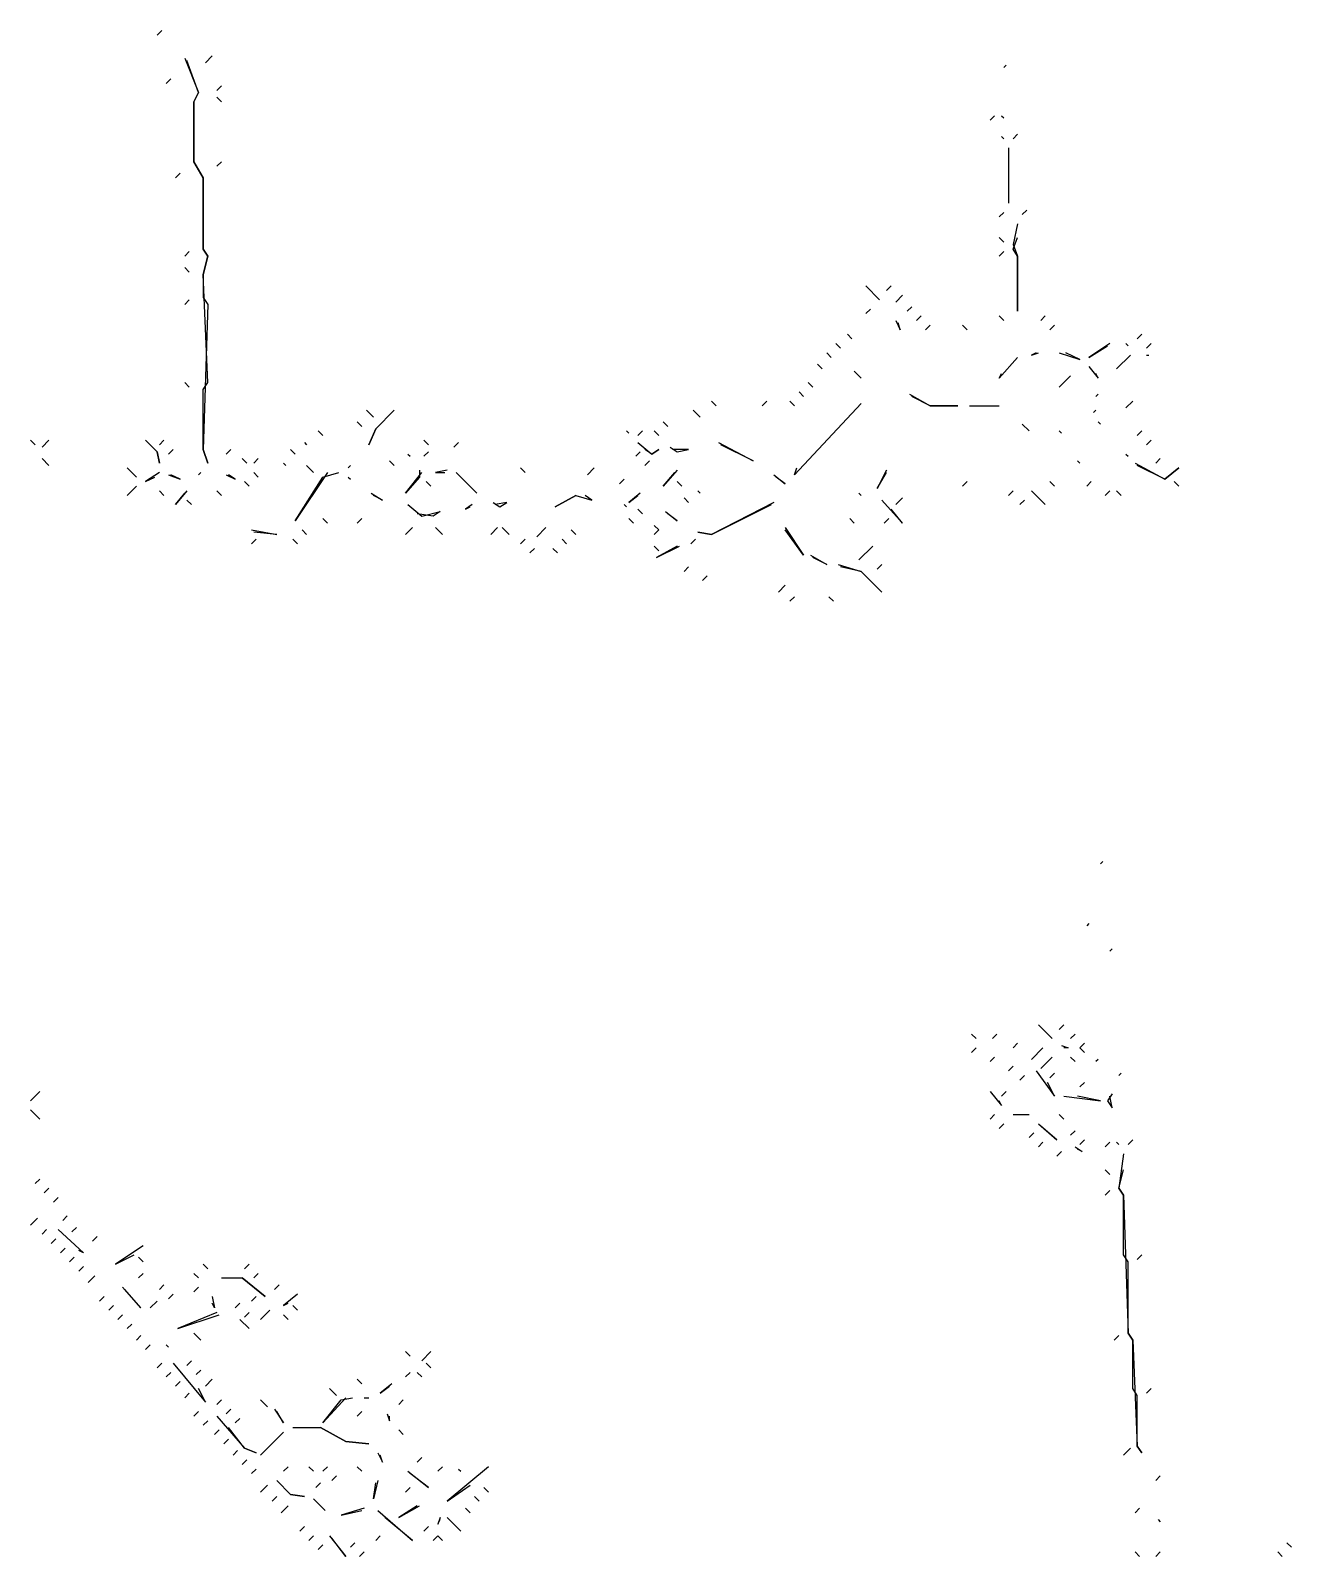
# Model space of a CAD drawing. Extents: x 1 to 2775, y -31 to 2075.
# Drawn here: x 1663.8 to 1755.2, y 915.7 to 1026.2 of the extents above; entities that cross this region are included whole.
import ezdxf

# ---------------------------------------------------------------- set-up
doc = ezdxf.new("R2010")
doc.units = 0
doc.layers.add('LINEWORK', color=4, linetype='CONTINUOUS')

msp = doc.modelspace()

# ---------------------------------------------------------------- linework, layer by layer
at = {"layer": 'LINEWORK'}
for points in [[(1673.3333, 1026.1667), (1673, 1025.8333)], [(1675, 1024.1667), (1676, 1021.6667), (1675.6667, 1021), (1675.6667, 1016.6667), (1676.3333, 1015.5), (1676.3333, 1010.3333), (1676.6667, 1009.8333), (1676.3333, 1008.5), (1676.3333, 1006.8333), (1676.6667, 1006.3333), (1676.3333, 995.8333), (1676.6667, 994.8333), (1676.3333, 995.8333), (1676.3333, 1000.1667), (1676.6667, 1000.6667), (1676.3333, 1008.5), (1676.6667, 1009.8333), (1676.3333, 1010.3333), (1676.3333, 1015.5), (1675.6667, 1016.6667), (1675.6667, 1021), (1676, 1021.6667), (1675.1667, 1024)], [(1677, 1024.3333), (1676.5, 1023.8333)], [(1734.5, 1023.6667), (1734.3333, 1023.5)], [(1674, 1022.6667), (1673.6667, 1022.3333)], [(1677.6667, 1022.1667), (1677.3333, 1021.8333)], [(1677.3333, 1021.3333), (1677.6667, 1021)], [(1733.6667, 1020), (1733.3333, 1019.6667)], [(1734.1667, 1020), (1734.3333, 1019.8333)], [(1734.1667, 1018.5), (1734.3333, 1018.3333)], [(1735.3333, 1018.6667), (1735, 1018.3333)], [(1677.6667, 1016.6667), (1677.3333, 1016.3333)], [(1734.6667, 1017.6667), (1734.6667, 1013.6667)], [(1674.6667, 1015.8333), (1674.3333, 1015.5)], [(1734.3333, 1013), (1734, 1012.6667)], [(1736, 1013.1667), (1735.6667, 1012.8333)], [(1734, 1011.1667), (1734.3333, 1010.8333)], [(1735.3333, 1012.1667), (1735, 1010.6667), (1735.3333, 1009.8333), (1735.3333, 1005.8333), (1735.3333, 1009.8333), (1735, 1010.3333), (1735.3333, 1011.1667)], [(1675.3333, 1010.1667), (1675, 1009.8333)], [(1734.3333, 1010.1667), (1734, 1009.8333)], [(1675, 1009), (1675.3333, 1008.6667)], [(1675.3333, 1006.6667), (1675, 1006.3333)], [(1724.3333, 1007.6667), (1725.3333, 1006.6667)], [(1726.1667, 1007.6667), (1725.8333, 1007.3333)], [(1727, 1007), (1726.5, 1006.5)], [(1724.6667, 1006), (1724.3333, 1005.6667)], [(1727.6667, 1006.1667), (1727.3333, 1005.8333)], [(1726.5, 1005.1667), (1726.8333, 1004.5), (1726.6667, 1005)], [(1728.3333, 1005.5), (1728, 1005.1667)], [(1729, 1004.8333), (1728.6667, 1004.5)], [(1731.3333, 1004.8333), (1731.6667, 1004.5)], [(1734, 1005.5), (1734.3333, 1005.1667)], [(1737.3333, 1005.5), (1737, 1005.1667)], [(1738, 1004.8333), (1737.6667, 1004.5)], [(1722.1667, 1003.5), (1722.5, 1003.1667)], [(1723, 1004.1667), (1723.3333, 1003.8333)], [(1742, 1003.5), (1740.5, 1002.5), (1741.8333, 1003.3333)], [(1743.1667, 1003.5), (1743.3333, 1003.3333)], [(1744.3333, 1004.1667), (1744, 1003.8333)], [(1745, 1003.5), (1744.6667, 1003.1667)], [(1721.5, 1002.8333), (1721.8333, 1002.5)], [(1735.3333, 1002.5), (1734, 1001), (1734.1667, 1001.3333)], [(1736.6667, 1002.8333), (1736.3333, 1002.6667), (1736.8333, 1002.8333)], [(1738.3333, 1002.8333), (1739.8333, 1002.3333), (1738.8333, 1002.8333)], [(1743.5, 1002.6667), (1742.5, 1001.6667)], [(1744.6667, 1002.6667), (1744.8333, 1002.6667)], [(1720.8333, 1002), (1721.1667, 1001.6667)], [(1723.5, 1001.5), (1724, 1001)], [(1739.1667, 1001.1667), (1738.3333, 1000.3333)], [(1740.5, 1001.8333), (1741.1667, 1001), (1741, 1001.3333)], [(1675, 1000.6667), (1675.3333, 1000.3333)], [(1720.1667, 1000.6667), (1720.5, 1000.3333)], [(1713.1667, 999.3333), (1713.5, 999)], [(1717.1667, 999.3333), (1716.8333, 999)], [(1718.8333, 999.3333), (1719.1667, 999)], [(1724, 999.1667), (1719.1667, 994), (1719.3333, 994.5)], [(1719.5, 1000), (1719.8333, 999.6667)], [(1727.5, 999.8333), (1729, 999), (1731, 999), (1729, 999), (1727.6667, 999.6667)], [(1731.8333, 999), (1734, 999)], [(1741.1667, 999.8333), (1741, 999.6667)], [(1743.6667, 999.3333), (1743.1667, 998.8333)], [(1687.5, 997.8333), (1687.8333, 997.5)], [(1688.1667, 998.6667), (1688.6667, 998.1667)], [(1690.1667, 998.6667), (1688.8333, 997.3333), (1688.3333, 996.1667), (1688.8333, 997.3333)], [(1709.6667, 997.8333), (1710, 997.5)], [(1711.8333, 998.6667), (1712.3333, 998.1667)], [(1741, 998.6667), (1740.8333, 998.5)], [(1741.1667, 997.8333), (1741.3333, 997.6667)], [(1684.6667, 997.1667), (1685, 996.8333)], [(1707, 997.1667), (1707.1667, 997)], [(1708.1667, 997.1667), (1707.8333, 996.8333)], [(1709, 997.1667), (1709.3333, 996.8333)], [(1735.6667, 997.6667), (1736.1667, 997.1667)], [(1738.3333, 997.1667), (1738.5, 997)], [(1744.3333, 997.1667), (1744, 996.8333)], [(1663.8333, 996.5), (1664.1667, 996.1667)], [(1665.1667, 996.5), (1664.6667, 996)], [(1672.1667, 996.5), (1673, 995.6667), (1673.1667, 994.8333), (1673, 995.6667)], [(1673.5, 996.5), (1673.1667, 996.1667)], [(1674.1667, 995.8333), (1673.8333, 995.5)], [(1678.3333, 995.8333), (1678, 995.5)], [(1682.6667, 995.8333), (1683, 995.5)], [(1683.6667, 996.3333), (1683.8333, 996.1667)], [(1692.3333, 996.5), (1692.6667, 996.1667)], [(1692.6667, 995.6667), (1692.3333, 995.3333)], [(1694.8333, 996.3333), (1694.5, 996)], [(1708, 995.6667), (1707.6667, 995.3333)], [(1707.8333, 996.3333), (1708.8333, 995.5), (1709.3333, 995.8333), (1708.8333, 995.5), (1708.3333, 995.8333)], [(1710.1667, 996), (1710.6667, 995.6667), (1711.5, 995.8333), (1710.3333, 995.8333)], [(1713.6667, 996.3333), (1716.1667, 995), (1713.8333, 996.1667)], [(1745, 996.5), (1744.6667, 996.1667)], [(1664.6667, 995.1667), (1665.1667, 994.6667)], [(1670.8333, 994.5), (1671.5, 993.8333)], [(1679.1667, 995.1667), (1679.5, 994.8333)], [(1680.3333, 995.1667), (1680, 994.8333)], [(1682.1667, 994.8333), (1682.3333, 994.6667)], [(1683.8333, 994.6667), (1684.3333, 994.1667)], [(1687, 994.6667), (1686.8333, 994.5)], [(1689.8333, 995), (1690.1667, 994.6667)], [(1691.1667, 995.5), (1691.3333, 995.3333)], [(1699.3333, 994.5), (1699.6667, 994.1667)], [(1704.6667, 994.5), (1704.1667, 994)], [(1708.6667, 995), (1708.3333, 994.6667)], [(1739.6667, 995), (1739.8333, 994.8333)], [(1743.1667, 995.5), (1743.3333, 995.3333)], [(1743.8333, 994.8333), (1746, 993.6667), (1747, 994.5), (1746, 993.6667), (1744, 994.6667)], [(1745.6667, 995.1667), (1745.3333, 994.8333)], [(1673.1667, 994.1667), (1672.1667, 993.5), (1672.8333, 993.8333)], [(1673.8333, 994), (1674.6667, 993.6667), (1674, 994)], [(1676.1667, 994.1667), (1676, 994)], [(1678, 994), (1678.6667, 993.6667), (1678.1667, 994)], [(1679.3333, 993.5), (1679.6667, 993.1667)], [(1680, 994.1667), (1680.3333, 993.8333)], [(1685.3333, 994.1667), (1683, 990.6667), (1685, 993.8333), (1686.1667, 994.1667)], [(1686.8333, 993.8333), (1687, 993.6667)], [(1692, 994.3333), (1692, 993.8333), (1691, 992.6667), (1692.1667, 994.1667)], [(1692.5, 993.5), (1692.8333, 993.1667)], [(1694, 994.3333), (1693.1667, 994.1667), (1693.8333, 994.1667)], [(1694.6667, 994.1667), (1696.1667, 992.6667)], [(1706.8333, 993.6667), (1706.5, 993.3333)], [(1710.6667, 994.3333), (1709.6667, 993.1667), (1710.5, 994.1667)], [(1710.6667, 993.5), (1711, 993.1667)], [(1717.6667, 994), (1718.5, 993.3333), (1717.8333, 993.8333)], [(1725.8333, 994.3333), (1725.1667, 993), (1725.8333, 994.1667)], [(1731.6667, 993.5), (1731.3333, 993.1667)], [(1737.6667, 993.5), (1738, 993.1667)], [(1740.6667, 993.5), (1740.3333, 993.1667)], [(1746.6667, 993.5), (1747, 993.1667)], [(1671.5, 993.1667), (1670.8333, 992.5)], [(1673.1667, 992.8333), (1673.5, 992.5)], [(1675.1667, 992.8333), (1674.3333, 991.8333), (1675, 992.6667)], [(1677.3333, 992.8333), (1677.6667, 992.5)], [(1688.5, 992.6667), (1689.3333, 992.1667), (1688.6667, 992.5)], [(1703.3333, 992.5), (1701.8333, 991.6667), (1703.3333, 992.5), (1704.5, 992.1667), (1704, 992.5)], [(1708, 992.6667), (1707.1667, 992), (1707.8333, 992.5)], [(1711.1667, 992.3333), (1711.5, 992)], [(1712.1667, 992.8333), (1712.3333, 992.6667)], [(1723.8333, 992.6667), (1724, 992.5)], [(1727, 992.3333), (1726.5, 991.8333)], [(1735, 992.8333), (1734.6667, 992.5)], [(1736.3333, 992.8333), (1737.3333, 991.8333)], [(1742, 992.8333), (1741.6667, 992.5)], [(1742.5, 992.8333), (1742.8333, 992.5)], [(1675.1667, 992.1667), (1675.5, 991.8333)], [(1691.1667, 991.8333), (1692.1667, 991), (1693.5, 991.3333), (1693, 991), (1691.8333, 991.1667)], [(1695.8333, 991.8333), (1695.3333, 991.5), (1695.6667, 991.6667)], [(1697.3333, 992), (1697.8333, 991.6667), (1698.3333, 992), (1697.5, 991.8333)], [(1706.8333, 991.8333), (1707, 991.6667)], [(1707.8333, 991.5), (1708.1667, 991.1667)], [(1709.8333, 991.3333), (1710.6667, 990.6667), (1710, 991.1667)], [(1717.6667, 992), (1713.1667, 989.6667), (1712.1667, 989.8333), (1713.1667, 989.6667), (1717.5, 991.8333)], [(1725.5, 992.1667), (1727, 990.5), (1726.1667, 991.5)], [(1735.8333, 992.1667), (1735.5, 991.8333)], [(1685, 990.8333), (1685.3333, 990.5)], [(1687.8333, 990.8333), (1687.5, 990.5)], [(1691.5, 990.1667), (1691, 989.6667)], [(1693.1667, 990.1667), (1693.6667, 989.6667)], [(1697.6667, 990.1667), (1697.1667, 989.6667)], [(1698, 990.1667), (1698.5, 989.6667)], [(1701.1667, 990.1667), (1700.5, 989.5)], [(1707.1667, 990.8333), (1707.5, 990.5)], [(1709, 990.3333), (1709.3333, 990), (1709, 989.6667), (1709.3333, 990)], [(1718.5, 990.1667), (1719.8333, 988.1667), (1718.5, 990)], [(1723.1667, 990.8333), (1723.5, 990.5)], [(1726, 990.8333), (1725.6667, 990.5)], [(1679.8333, 990), (1681.6667, 989.6667), (1680, 989.8333)], [(1680.1667, 989.3333), (1679.8333, 989)], [(1682.8333, 989.3333), (1683.1667, 989)], [(1683.5, 990), (1683.8333, 989.6667)], [(1699.6667, 989.3333), (1699.3333, 989)], [(1702.3333, 989.3333), (1702.6667, 989)], [(1703, 990), (1703.3333, 989.6667)], [(1712, 989.3333), (1711.6667, 989)], [(1700.3333, 988.6667), (1700, 988.3333)], [(1701.6667, 988.6667), (1702, 988.3333)], [(1709, 988.8333), (1709.3333, 988.5)], [(1710.6667, 988.8333), (1709.1667, 988), (1710.8333, 988.8333)], [(1720.3333, 988.1667), (1721.5, 987.5), (1720.5, 988)], [(1724.8333, 988.8333), (1723.8333, 987.8333)], [(1711.5, 987.3333), (1711.1667, 987)], [(1722.3333, 987.5), (1724, 987), (1725.5, 985.5), (1724, 987), (1722.5, 987.3333)], [(1725.5, 987.5), (1725.1667, 987.1667)], [(1712.8333, 986.6667), (1712.5, 986.3333)], [(1718.5, 986), (1718, 985.5)], [(1719.1667, 985.1667), (1718.8333, 984.8333)], [(1721.6667, 985.1667), (1722, 984.8333)], [(1741.5, 966), (1741.3333, 965.8333)], [(1740.5, 961.5), (1740.3333, 961.3333)], [(1742.1667, 959.6667), (1742, 959.5)], [(1736.8333, 954.1667), (1737.8333, 953.1667)], [(1738.6667, 954.1667), (1738.3333, 953.8333)], [(1732, 953.5), (1732.3333, 953.1667)], [(1733.8333, 953.5), (1733.5, 953.1667)], [(1735.3333, 952.8333), (1735, 952.5)], [(1738.5, 952.6667), (1739, 952.5), (1738.6667, 952.5)], [(1739.5, 953.5), (1739.1667, 953.1667)], [(1740.1667, 952.8333), (1739.8333, 952.5), (1740.1667, 952.1667), (1739.8333, 952.5)], [(1732.3333, 952.5), (1732, 952.1667)], [(1733.6667, 951.8333), (1733.3333, 951.5)], [(1737.1667, 952.5), (1736.3333, 951.6667)], [(1737.8333, 951.8333), (1737, 951)], [(1739.1667, 951.8333), (1739.5, 951.5)], [(1741.1667, 951.6667), (1741, 951.5)], [(1735, 951.1667), (1734.6667, 950.8333)], [(1735.8333, 950.5), (1735.5, 950.1667)], [(1736.6667, 950.8333), (1738, 949), (1737.5, 950)], [(1738, 950.6667), (1737.6667, 950.3333)], [(1742.8333, 950.6667), (1742.6667, 950.5)], [(1664.5, 949.3333), (1663.8333, 948.6667)], [(1733.3333, 949.3333), (1734.1667, 948.3333), (1734, 948.6667)], [(1734.5, 949.3333), (1734.1667, 949)], [(1740.1667, 950), (1739.8333, 949.6667)], [(1738.6667, 949), (1741.3333, 948.6667), (1739.6667, 949)], [(1742.1667, 949.1667), (1741.8333, 948.6667), (1742.1667, 948.1667), (1742, 949)], [(1663.8333, 948), (1664.5, 947.3333)], [(1733.6667, 947.6667), (1733.3333, 947.3333)], [(1734.3333, 947), (1734, 946.6667)], [(1735, 947.6667), (1736.1667, 947.6667)], [(1736.8333, 947), (1738.1667, 945.8333), (1737, 946.8333)], [(1738.3333, 947.6667), (1738.6667, 947.3333)], [(1736.5, 946.3333), (1736.1667, 946)], [(1739.5, 946.5), (1739.1667, 946.1667)], [(1737.1667, 945.6667), (1736.8333, 945.3333)], [(1738.5, 945), (1738.1667, 944.6667)], [(1739.5, 945.3333), (1740, 945), (1739.6667, 945.1667)], [(1740.1667, 945.8333), (1739.8333, 945.5)], [(1742, 945.6667), (1741.6667, 945.3333)], [(1742.5, 945.6667), (1742.6667, 945.5)], [(1743, 944.8333), (1742.6667, 942.3333), (1743, 941.8333), (1743.3333, 931.8333), (1743.6667, 931.3333), (1744, 923.6667), (1744.3333, 923.1667), (1744, 923.6667), (1744, 927.3333), (1743.6667, 927.8333), (1743.6667, 931.3333), (1743.3333, 931.8333), (1743.3333, 937), (1743, 937.5), (1743, 941.8333), (1742.6667, 942.3333), (1743, 943.6667)], [(1743.6667, 945.8333), (1743.3333, 945.5)], [(1664.5, 943), (1664.1667, 942.6667)], [(1741.6667, 943.6667), (1742, 943.3333)], [(1665.1667, 942.3333), (1664.8333, 942)], [(1665.8333, 941.6667), (1665.5, 941.3333)], [(1742, 942.1667), (1741.6667, 941.8333)], [(1664.3333, 940.1667), (1663.8333, 939.6667)], [(1665, 939.3333), (1664.6667, 939)], [(1665.8333, 939.3333), (1667.6667, 937.6667), (1667.3333, 937.8333)], [(1666.5, 940.3333), (1666.1667, 940)], [(1667.1667, 939.5), (1666.8333, 939.1667)], [(1665.6667, 938.6667), (1665.3333, 938.3333)], [(1668.6667, 938.8333), (1668.3333, 938.5)], [(1672, 938.1667), (1670, 936.8333), (1671.3333, 937.5)], [(1666.3333, 938), (1666, 937.6667)], [(1667, 937.3333), (1666.6667, 937)], [(1671.6667, 937.3333), (1672, 937)], [(1744.3333, 937.5), (1744, 937.1667)], [(1667.6667, 936.6667), (1667.3333, 936.3333)], [(1668.5, 936), (1668, 935.5)], [(1672, 936.1667), (1671.6667, 935.8333)], [(1675.6667, 936.1667), (1676, 935.8333)], [(1676.3333, 936.8333), (1676.6667, 936.5)], [(1679.6667, 936.8333), (1679.3333, 936.5)], [(1680.3333, 936.1667), (1680, 935.8333)], [(1670.5, 935.1667), (1671.8333, 933.6667), (1670.6667, 935)], [(1673.5, 935.3333), (1673.1667, 935)], [(1676, 935.1667), (1675.6667, 934.8333)], [(1677.6667, 935.8333), (1679.1667, 935.8333), (1680.8333, 934.5), (1679.1667, 935.8333)], [(1681.8333, 935.3333), (1681.5, 935)], [(1669.1667, 934.5), (1668.8333, 934.1667)], [(1669.8333, 933.8333), (1669.5, 933.5)], [(1673, 934.1667), (1672.5, 933.6667)], [(1674.1667, 934.6667), (1673.8333, 934.3333)], [(1677, 934.5), (1677.1667, 933.6667), (1677, 934)], [(1679, 934), (1678.6667, 933.6667)], [(1680.1667, 934.5), (1679.8333, 934.1667)], [(1683.1667, 934.6667), (1682.1667, 933.8333), (1682.5, 934)], [(1682.8333, 933.8333), (1683.1667, 933.5)], [(1670.5, 933.1667), (1670.1667, 932.8333)], [(1677.3333, 933.3333), (1674.5, 932.1667), (1677.5, 933.1667)], [(1679, 932.8333), (1679.6667, 932.1667)], [(1679.6667, 933.3333), (1679.3333, 933)], [(1681.1667, 933.5), (1680.5, 932.8333)], [(1682.1667, 933.1667), (1682.5, 932.8333)], [(1671.1667, 932.5), (1670.8333, 932.1667)], [(1671.8333, 931.6667), (1671.5, 931.3333)], [(1675.6667, 931.8333), (1676.1667, 931.3333)], [(1742.6667, 931.6667), (1742.3333, 931.3333)], [(1672.5, 931), (1672.1667, 930.6667)], [(1673.6667, 931), (1673.8333, 930.8333)], [(1691, 930.5), (1691.3333, 930.1667)], [(1692.8333, 930.5), (1692.1667, 929.8333)], [(1673.3333, 929.6667), (1673, 929.3333)], [(1674.1667, 929.6667), (1676.5, 926.8333), (1676, 927.8333)], [(1675.5, 929.8333), (1675.1667, 929.5)], [(1692.5, 929.6667), (1692.8333, 929.3333)], [(1674, 929), (1673.6667, 928.6667)], [(1674.6667, 928.3333), (1674.3333, 928)], [(1676.1667, 929.1667), (1675.8333, 928.8333)], [(1677, 928.5), (1676.5, 928)], [(1687.5, 928.5), (1687.8333, 928.1667)], [(1691.3333, 929), (1691, 928.6667)], [(1691.8333, 929), (1692.1667, 928.6667)], [(1675.3333, 927.5), (1675, 927.1667)], [(1686.6667, 927.1667), (1685, 925.3333), (1686.3333, 927), (1687.1667, 927.1667)], [(1685.5, 927.8333), (1686, 927.3333)], [(1688, 927.1667), (1688.3333, 927.1667)], [(1690, 928.1667), (1689.1667, 927.5), (1689.8333, 928)], [(1745, 927.8333), (1744.6667, 927.5)], [(1676, 926.1667), (1675.6667, 925.8333)], [(1677.6667, 927), (1677.3333, 926.6667)], [(1678.3333, 926.3333), (1678, 926)], [(1680.5, 927), (1681, 926.5)], [(1681.5, 926.3333), (1682.1667, 925.3333), (1681.6667, 926.1667)], [(1687.8333, 926.1667), (1687.5, 925.8333)], [(1689.6667, 926), (1689.8333, 925.5), (1689.8333, 925.8333)], [(1690.8333, 927), (1690.5, 926.6667)], [(1676.6667, 925.5), (1676.3333, 925.1667)], [(1677.3333, 925.8333), (1679.3333, 923.5), (1680.1667, 923.1667), (1679.3333, 923.5), (1678.1667, 925)], [(1679, 925.6667), (1678.6667, 925.3333)], [(1682.8333, 925), (1684.8333, 925), (1686.6667, 924), (1688.3333, 923.8333), (1686.6667, 924), (1684.8333, 925)], [(1677.5, 924.8333), (1677.1667, 924.5)], [(1678.1667, 924.1667), (1677.8333, 923.8333)], [(1682.1667, 924.6667), (1680.5, 923)], [(1690.5, 924.8333), (1690.8333, 924.5)], [(1678.8333, 923.3333), (1678.5, 923)], [(1689, 923.1667), (1689.3333, 922.5), (1689.1667, 923)], [(1692.1667, 922.8333), (1691.8333, 922.5)], [(1743.5, 923.5), (1743, 923)], [(1679.5, 922.6667), (1679.1667, 922.3333)], [(1680.1667, 922), (1679.8333, 921.6667)], [(1682.5, 922.1667), (1682.1667, 921.8333)], [(1684, 922.1667), (1684.3333, 921.8333)], [(1685.3333, 922.1667), (1685, 921.8333)], [(1687.5, 922.1667), (1687.8333, 921.8333)], [(1691.1667, 921.8333), (1692.6667, 920.6667), (1691.3333, 921.6667)], [(1693.6667, 922.1667), (1693.3333, 921.8333)], [(1697, 922.1667), (1694, 919.6667), (1695.6667, 920.8333)], [(1694.8333, 922), (1695, 921.8333)], [(1681, 920.8333), (1680.5, 920.3333)], [(1681.6667, 921.1667), (1682.6667, 920.1667), (1683.6667, 920), (1682.6667, 920.1667)], [(1684.8333, 921), (1684.5, 920.6667)], [(1686, 921.5), (1685.6667, 921.1667)], [(1689, 921.1667), (1688.6667, 919.8333), (1688.8333, 921)], [(1691.3333, 920.6667), (1691, 920.3333)], [(1696.6667, 920.6667), (1697, 920.3333)], [(1745.6667, 921.5), (1745.3333, 921.1667)], [(1681.6667, 920), (1681.3333, 919.6667)], [(1684.3333, 919.8333), (1685.1667, 919)], [(1696, 920), (1696.3333, 919.6667)], [(1682.5, 919.3333), (1682, 918.8333)], [(1688, 919.1667), (1686.3333, 918.6667), (1687.8333, 919)], [(1689, 919), (1691.5, 916.8333), (1689.5, 918.5)], [(1691.8333, 919.3333), (1690.5, 918.5), (1692, 919.3333)], [(1693.5, 918.5), (1693.3333, 918), (1693.5, 918.3333)], [(1694, 918.5), (1695, 917.5)], [(1695.3333, 919.1667), (1695.6667, 918.8333)], [(1744.1667, 919.1667), (1743.8333, 918.8333)], [(1745.5, 918.3333), (1745.6667, 918.1667)], [(1683.6667, 917.8333), (1683.3333, 917.5)], [(1684.3333, 917.1667), (1684, 916.8333)], [(1685.5, 917.1667), (1686.6667, 915.6667), (1685.6667, 917)], [(1689.1667, 917.1667), (1688.8333, 916.8333)], [(1692.6667, 917.8333), (1692.3333, 917.5)], [(1693.3333, 917.1667), (1693, 916.8333), (1693.3333, 917.1667), (1693.6667, 916.8333)], [(1685, 916.5), (1684.6667, 916.1667)], [(1687.3333, 916.6667), (1687, 916.3333)], [(1754.8333, 916.6667), (1755.1667, 916.3333)], [(1688, 916), (1687.6667, 915.6667)], [(1743.8333, 916), (1744.1667, 915.6667)], [(1745.6667, 916), (1745.3333, 915.6667)], [(1754.1667, 916), (1754.5, 915.6667)]]:
    msp.add_lwpolyline(points, dxfattribs=at)

doc.saveas('drawing.dxf')
